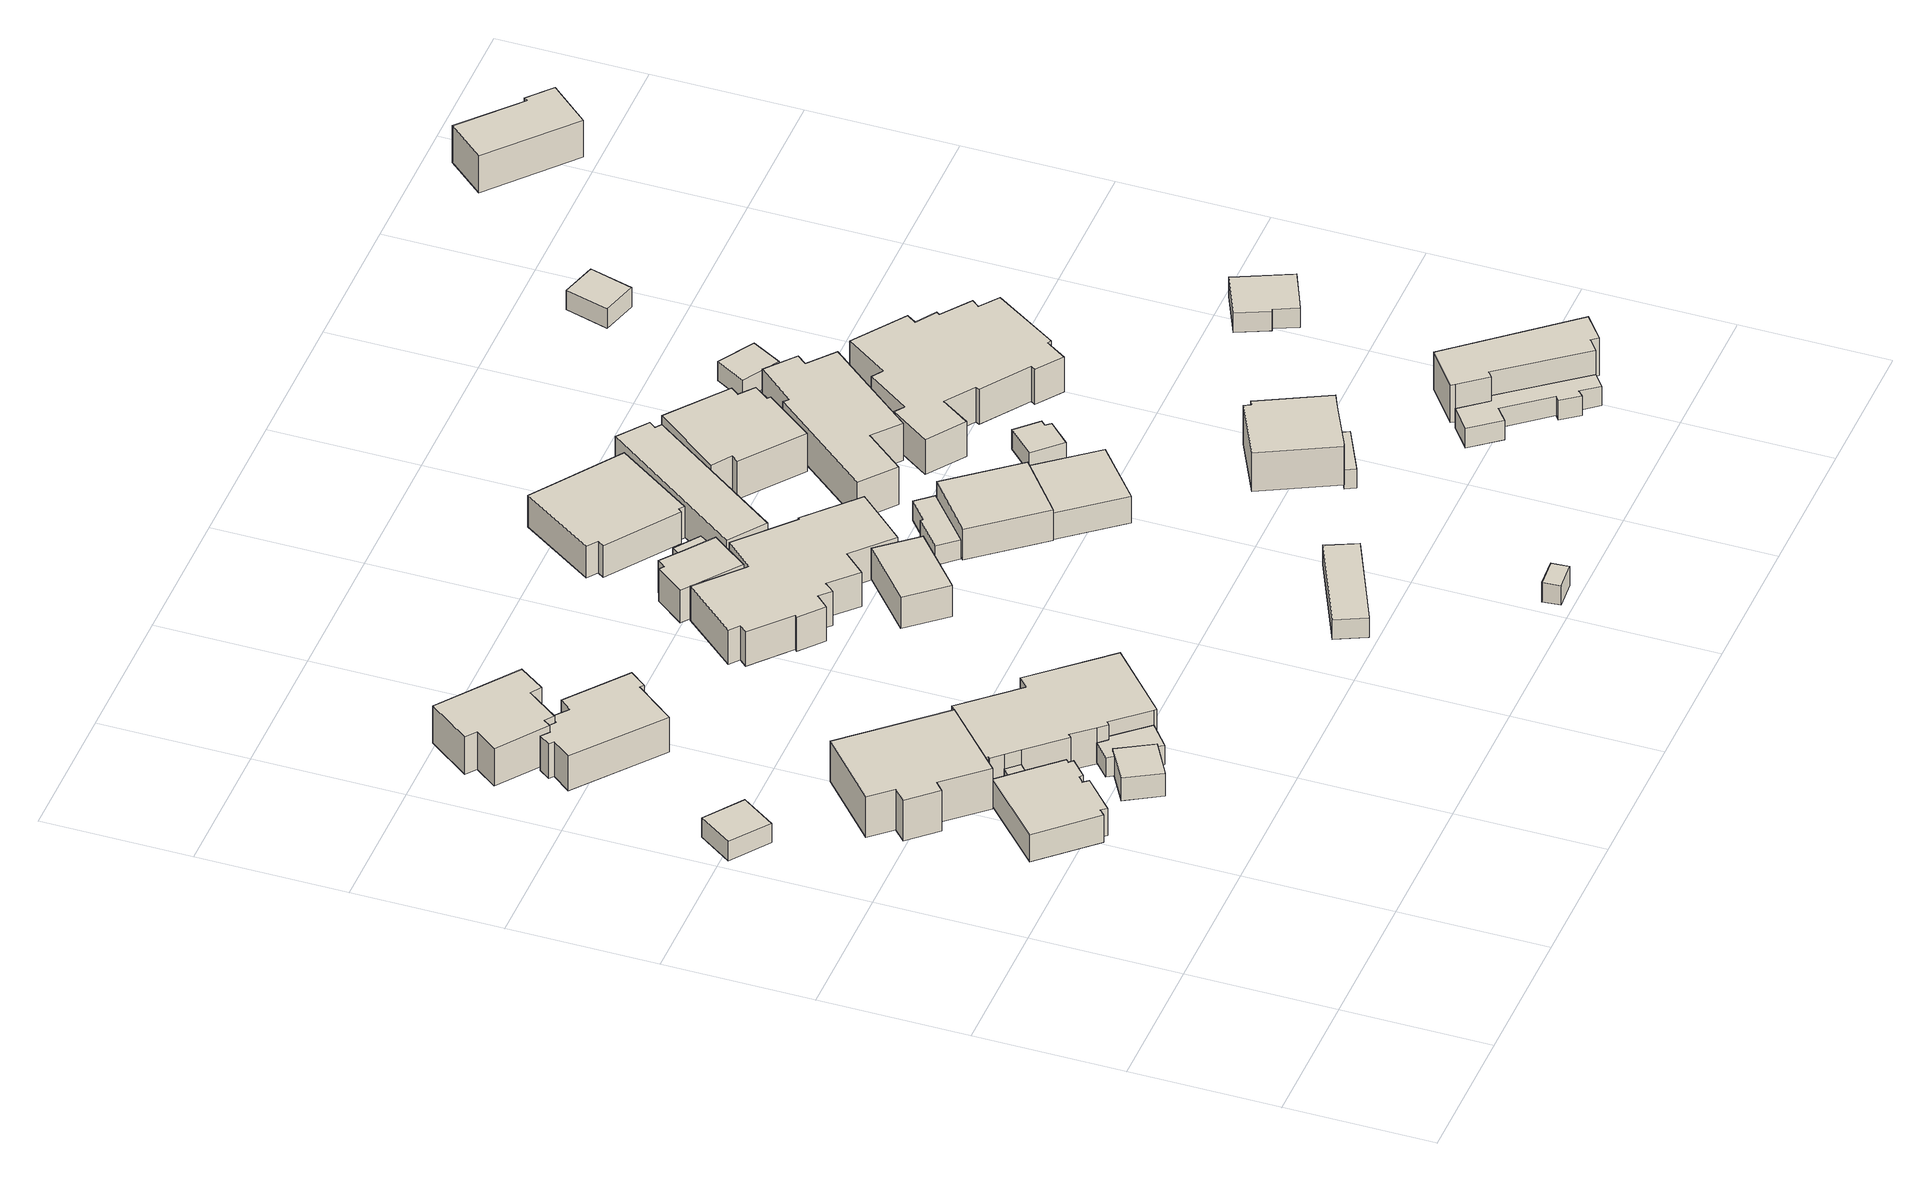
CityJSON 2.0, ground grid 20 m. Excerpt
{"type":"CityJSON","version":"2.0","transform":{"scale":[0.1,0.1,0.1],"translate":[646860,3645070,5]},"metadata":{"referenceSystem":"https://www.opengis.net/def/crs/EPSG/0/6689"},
"CityObjects":{
"building1":{"type":"Building","attributes":{"class":"3003","usage":"461","yearOfConstruction":"0001","measuredHeight":-9999,"storeysAboveGround":9999,"storeysBelowGround":9999,"RiverFloodingRiskAttribute.description":"1","RiverFloodingRiskAttribute.rank":"3","RiverFloodingRiskAttribute.depth":3.47,"RiverFloodingRiskAttribute.adminType":"1","RiverFloodingRiskAttribute.scale":"2","RiverFloodingRiskAttribute.duration":28.4,"HighTideRiskAttribute.description":"1","HighTideRiskAttribute.rankOrg":"4","HighTideRiskAttribute.depth":2.12,"BuildingDetailAttribute.totalFloorArea":-9999,"BuildingDetailAttribute.buildingFootprintArea":-9999,"BuildingDetailAttribute.buildingStructureType":"611","BuildingDetailAttribute.buildingStructureOrgType":"611","BuildingDetailAttribute.urbanPlanType":"21","BuildingDetailAttribute.majorUsage":"461","BuildingDetailAttribute.orgUsage2":"9999","BuildingDetailAttribute.surveyYear":"0001","BuildingIDAttribute.prefecture":"43","BuildingIDAttribute.city":"43206"},"geometry":[{"type":"Solid","lod":"1","boundaries":[[[[0,1,2,3]],[[2,4,5,3]],[[1,6,4,2]],[[0,7,6,1]],[[3,5,7,0]],[[4,6,7,5]]]]}]},
"building2":{"type":"Building","attributes":{"対照番号":"32156","class":"3001","usage":"411","yearOfConstruction":"0001","measuredHeight":5.7,"storeysAboveGround":2,"storeysBelowGround":0,"RiverFloodingRiskAttribute.description":"1","RiverFloodingRiskAttribute.rank":"3","RiverFloodingRiskAttribute.depth":3.27,"RiverFloodingRiskAttribute.adminType":"1","RiverFloodingRiskAttribute.scale":"2","RiverFloodingRiskAttribute.duration":23.8,"HighTideRiskAttribute.description":"1","HighTideRiskAttribute.rankOrg":"4","HighTideRiskAttribute.depth":1.44,"BuildingDetailAttribute.totalFloorArea":180,"BuildingDetailAttribute.buildingFootprintArea":120,"BuildingDetailAttribute.buildingStructureType":"601","BuildingDetailAttribute.buildingStructureOrgType":"601","BuildingDetailAttribute.urbanPlanType":"21","BuildingDetailAttribute.majorUsage":"411","BuildingDetailAttribute.orgUsage2":"4111","BuildingDetailAttribute.surveyYear":2022,"BuildingIDAttribute.prefecture":"43","BuildingIDAttribute.city":"43206"},"geometry":[{"type":"Solid","lod":"1","boundaries":[[[[8,9,10,11,12,13,14,15,16,17,18,19,20,21]],[[20,22,23,21]],[[19,24,22,20]],[[18,25,24,19]],[[17,26,25,18]],[[16,27,26,17]],[[15,28,27,16]],[[14,29,28,15]],[[13,30,29,14]],[[12,31,30,13]],[[11,32,31,12]],[[10,33,32,11]],[[9,34,33,10]],[[8,35,34,9]],[[21,23,35,8]],[[22,24,25,26,27,28,29,30,31,32,33,34,35,23]]]]}]},
"building3":{"type":"Building","attributes":{"対照番号":"32160","class":"3001","usage":"411","yearOfConstruction":1995,"measuredHeight":8.2,"storeysAboveGround":2,"storeysBelowGround":0,"RiverFloodingRiskAttribute.description":"1","RiverFloodingRiskAttribute.rank":"3","RiverFloodingRiskAttribute.depth":3.23,"RiverFloodingRiskAttribute.adminType":"1","RiverFloodingRiskAttribute.scale":"2","RiverFloodingRiskAttribute.duration":25.5,"HighTideRiskAttribute.description":"1","HighTideRiskAttribute.rankOrg":"4","HighTideRiskAttribute.depth":1.36,"BuildingDetailAttribute.totalFloorArea":211,"BuildingDetailAttribute.buildingFootprintArea":147,"BuildingDetailAttribute.buildingStructureType":"601","BuildingDetailAttribute.buildingStructureOrgType":"601","BuildingDetailAttribute.urbanPlanType":"21","BuildingDetailAttribute.majorUsage":"411","BuildingDetailAttribute.orgUsage2":"4111","BuildingDetailAttribute.surveyYear":2022,"BuildingIDAttribute.prefecture":"43","BuildingIDAttribute.city":"43206"},"geometry":[{"type":"Solid","lod":"1","boundaries":[[[[36,37,38,39,40,41,42,43]],[[42,44,45,43]],[[41,46,44,42]],[[40,47,46,41]],[[39,48,47,40]],[[38,49,48,39]],[[37,50,49,38]],[[36,51,50,37]],[[43,45,51,36]],[[44,46,47,48,49,50,51,45]]]]}]},
"building4":{"type":"Building","attributes":{"class":"3003","usage":"461","yearOfConstruction":"0001","measuredHeight":-9999,"storeysAboveGround":9999,"storeysBelowGround":9999,"RiverFloodingRiskAttribute.description":"1","RiverFloodingRiskAttribute.rank":"3","RiverFloodingRiskAttribute.depth":3.23,"RiverFloodingRiskAttribute.adminType":"1","RiverFloodingRiskAttribute.scale":"2","RiverFloodingRiskAttribute.duration":23.8,"HighTideRiskAttribute.description":"1","HighTideRiskAttribute.rankOrg":"4","HighTideRiskAttribute.depth":1.39,"BuildingDetailAttribute.totalFloorArea":-9999,"BuildingDetailAttribute.buildingFootprintArea":-9999,"BuildingDetailAttribute.buildingStructureType":"611","BuildingDetailAttribute.buildingStructureOrgType":"611","BuildingDetailAttribute.urbanPlanType":"21","BuildingDetailAttribute.majorUsage":"461","BuildingDetailAttribute.orgUsage2":"9999","BuildingDetailAttribute.surveyYear":"0001","BuildingIDAttribute.prefecture":"43","BuildingIDAttribute.city":"43206"},"geometry":[{"type":"Solid","lod":"1","boundaries":[[[[52,53,54,55]],[[54,56,57,55]],[[53,58,56,54]],[[52,59,58,53]],[[55,57,59,52]],[[56,58,59,57]]]]}]},
"building5":{"type":"Building","attributes":{"対照番号":"32155","class":"3001","usage":"411","yearOfConstruction":"0001","measuredHeight":4,"storeysAboveGround":1,"storeysBelowGround":0,"RiverFloodingRiskAttribute.description":"1","RiverFloodingRiskAttribute.rank":"3","RiverFloodingRiskAttribute.depth":3.7,"RiverFloodingRiskAttribute.adminType":"1","RiverFloodingRiskAttribute.scale":"2","RiverFloodingRiskAttribute.duration":27.9,"HighTideRiskAttribute.description":"1","HighTideRiskAttribute.rankOrg":"4","HighTideRiskAttribute.depth":1.12,"BuildingDetailAttribute.totalFloorArea":32,"BuildingDetailAttribute.buildingFootprintArea":32,"BuildingDetailAttribute.buildingStructureType":"601","BuildingDetailAttribute.buildingStructureOrgType":"601","BuildingDetailAttribute.urbanPlanType":"21","BuildingDetailAttribute.majorUsage":"411","BuildingDetailAttribute.orgUsage2":"4111","BuildingDetailAttribute.surveyYear":2022,"BuildingIDAttribute.prefecture":"43","BuildingIDAttribute.city":"43206"},"geometry":[{"type":"Solid","lod":"1","boundaries":[[[[60,61,62,63,64]],[[63,65,66,64]],[[62,67,65,63]],[[61,68,67,62]],[[60,69,68,61]],[[64,66,69,60]],[[65,67,68,69,66]]]]}]},
"building6":{"type":"Building","attributes":{"対照番号":"32165","class":"3001","usage":"411","yearOfConstruction":"0001","measuredHeight":6.4,"storeysAboveGround":2,"storeysBelowGround":0,"RiverFloodingRiskAttribute.description":"1","RiverFloodingRiskAttribute.rank":"2","RiverFloodingRiskAttribute.depth":2.99,"RiverFloodingRiskAttribute.adminType":"1","RiverFloodingRiskAttribute.scale":"2","RiverFloodingRiskAttribute.duration":24.2,"HighTideRiskAttribute.description":"1","HighTideRiskAttribute.rankOrg":"4","HighTideRiskAttribute.depth":1.83,"BuildingDetailAttribute.totalFloorArea":191,"BuildingDetailAttribute.buildingFootprintArea":127,"BuildingDetailAttribute.buildingStructureType":"601","BuildingDetailAttribute.buildingStructureOrgType":"601","BuildingDetailAttribute.urbanPlanType":"21","BuildingDetailAttribute.majorUsage":"411","BuildingDetailAttribute.orgUsage2":"4111","BuildingDetailAttribute.surveyYear":2022,"BuildingIDAttribute.prefecture":"43","BuildingIDAttribute.city":"43206"},"geometry":[{"type":"Solid","lod":"1","boundaries":[[[[70,71,72,73,74,75,76,77,78,79,80,81,82,83]],[[82,84,85,83]],[[81,86,84,82]],[[80,87,86,81]],[[79,88,87,80]],[[78,89,88,79]],[[77,90,89,78]],[[76,91,90,77]],[[75,92,91,76]],[[74,93,92,75]],[[73,94,93,74]],[[72,95,94,73]],[[71,96,95,72]],[[70,97,96,71]],[[83,85,97,70]],[[84,86,87,88,89,90,91,92,93,94,95,96,97,85]]]]}]},
"building7":{"type":"Building","attributes":{"対照番号":"32216","class":"3001","usage":"411","yearOfConstruction":1990,"measuredHeight":7.5,"storeysAboveGround":2,"storeysBelowGround":0,"RiverFloodingRiskAttribute.description":"1","RiverFloodingRiskAttribute.rank":"2","RiverFloodingRiskAttribute.depth":2.83,"RiverFloodingRiskAttribute.adminType":"1","RiverFloodingRiskAttribute.scale":"2","RiverFloodingRiskAttribute.duration":21.7,"HighTideRiskAttribute.description":"1","HighTideRiskAttribute.rankOrg":"4","HighTideRiskAttribute.depth":1.32,"BuildingDetailAttribute.totalFloorArea":242,"BuildingDetailAttribute.buildingFootprintArea":161,"BuildingDetailAttribute.buildingStructureType":"601","BuildingDetailAttribute.buildingStructureOrgType":"601","BuildingDetailAttribute.urbanPlanType":"21","BuildingDetailAttribute.majorUsage":"411","BuildingDetailAttribute.orgUsage2":"4111","BuildingDetailAttribute.surveyYear":2022,"BuildingIDAttribute.prefecture":"43","BuildingIDAttribute.city":"43206"},"geometry":[{"type":"Solid","lod":"1","boundaries":[[[[98,99,100,101,102,103,104,105,106,107]],[[106,108,109,107]],[[105,110,108,106]],[[104,111,110,105]],[[103,112,111,104]],[[102,113,112,103]],[[101,114,113,102]],[[100,115,114,101]],[[99,116,115,100]],[[98,117,116,99]],[[107,109,117,98]],[[108,110,111,112,113,114,115,116,117,109]]]]}]},
"building8":{"type":"Building","attributes":{"class":"3003","usage":"461","yearOfConstruction":"0001","measuredHeight":-9999,"storeysAboveGround":9999,"storeysBelowGround":9999,"RiverFloodingRiskAttribute.description":"1","RiverFloodingRiskAttribute.rank":"3","RiverFloodingRiskAttribute.depth":3.06,"RiverFloodingRiskAttribute.adminType":"1","RiverFloodingRiskAttribute.scale":"2","RiverFloodingRiskAttribute.duration":23.8,"HighTideRiskAttribute.description":"1","HighTideRiskAttribute.rankOrg":"4","HighTideRiskAttribute.depth":1.4,"BuildingDetailAttribute.totalFloorArea":-9999,"BuildingDetailAttribute.buildingFootprintArea":-9999,"BuildingDetailAttribute.buildingStructureType":"611","BuildingDetailAttribute.buildingStructureOrgType":"611","BuildingDetailAttribute.urbanPlanType":"21","BuildingDetailAttribute.majorUsage":"461","BuildingDetailAttribute.orgUsage2":"9999","BuildingDetailAttribute.surveyYear":"0001","BuildingIDAttribute.prefecture":"43","BuildingIDAttribute.city":"43206"},"geometry":[{"type":"Solid","lod":"1","boundaries":[[[[118,119,120,121,122,123,124,125,126]],[[125,127,128,126]],[[124,129,127,125]],[[123,130,129,124]],[[122,131,130,123]],[[121,132,131,122]],[[120,133,132,121]],[[119,134,133,120]],[[118,135,134,119]],[[126,128,135,118]],[[127,129,130,131,132,133,134,135,128]]]]}]},
"building9":{"type":"Building","attributes":{"対照番号":"32157","class":"3001","usage":"411","yearOfConstruction":"0001","measuredHeight":7.3,"storeysAboveGround":2,"storeysBelowGround":0,"RiverFloodingRiskAttribute.description":"1","RiverFloodingRiskAttribute.rank":"3","RiverFloodingRiskAttribute.depth":3.15,"RiverFloodingRiskAttribute.adminType":"1","RiverFloodingRiskAttribute.scale":"2","RiverFloodingRiskAttribute.duration":23.8,"HighTideRiskAttribute.description":"1","HighTideRiskAttribute.rankOrg":"4","HighTideRiskAttribute.depth":1.4,"BuildingDetailAttribute.totalFloorArea":399,"BuildingDetailAttribute.buildingFootprintArea":266,"BuildingDetailAttribute.buildingStructureType":"601","BuildingDetailAttribute.buildingStructureOrgType":"601","BuildingDetailAttribute.urbanPlanType":"21","BuildingDetailAttribute.majorUsage":"411","BuildingDetailAttribute.orgUsage2":"4111","BuildingDetailAttribute.surveyYear":2022,"BuildingIDAttribute.prefecture":"43","BuildingIDAttribute.city":"43206"},"geometry":[{"type":"Solid","lod":"1","boundaries":[[[[136,137,138,139,140,141,142,143,144,145,146,147,148,149,150,151]],[[150,152,153,151]],[[149,154,152,150]],[[148,155,154,149]],[[147,156,155,148]],[[146,157,156,147]],[[145,158,157,146]],[[144,159,158,145]],[[143,160,159,144]],[[142,161,160,143]],[[141,162,161,142]],[[140,163,162,141]],[[139,164,163,140]],[[138,165,164,139]],[[137,166,165,138]],[[136,167,166,137]],[[151,153,167,136]],[[152,154,155,156,157,158,159,160,161,162,163,164,165,166,167,153]]]]}]},
"building10":{"type":"Building","attributes":{"対照番号":"32162","class":"3001","usage":"411","yearOfConstruction":1958,"measuredHeight":5.5,"storeysAboveGround":1,"storeysBelowGround":0,"RiverFloodingRiskAttribute.description":"1","RiverFloodingRiskAttribute.rank":"2","RiverFloodingRiskAttribute.depth":2.77,"RiverFloodingRiskAttribute.adminType":"1","RiverFloodingRiskAttribute.scale":"2","RiverFloodingRiskAttribute.duration":19.9,"HighTideRiskAttribute.description":"1","HighTideRiskAttribute.rankOrg":"4","HighTideRiskAttribute.depth":1.34,"BuildingDetailAttribute.totalFloorArea":32,"BuildingDetailAttribute.buildingFootprintArea":32,"BuildingDetailAttribute.buildingStructureType":"601","BuildingDetailAttribute.buildingStructureOrgType":"601","BuildingDetailAttribute.urbanPlanType":"21","BuildingDetailAttribute.majorUsage":"411","BuildingDetailAttribute.orgUsage2":"4111","BuildingDetailAttribute.surveyYear":2022,"BuildingIDAttribute.prefecture":"43","BuildingIDAttribute.city":"43206"},"geometry":[{"type":"Solid","lod":"1","boundaries":[[[[168,169,170,171,172,173,174]],[[173,175,176,174]],[[172,177,175,173]],[[171,178,177,172]],[[170,179,178,171]],[[169,180,179,170]],[[168,181,180,169]],[[174,176,181,168]],[[175,177,178,179,180,181,176]]]]}]},
"building11":{"type":"Building","attributes":{"対照番号":"32136","class":"3001","usage":"402","yearOfConstruction":2009,"measuredHeight":-9999,"storeysAboveGround":1,"storeysBelowGround":0,"RiverFloodingRiskAttribute.description":"1","RiverFloodingRiskAttribute.rank":"3","RiverFloodingRiskAttribute.depth":3.44,"RiverFloodingRiskAttribute.adminType":"1","RiverFloodingRiskAttribute.scale":"2","RiverFloodingRiskAttribute.duration":55.1,"HighTideRiskAttribute.description":"1","HighTideRiskAttribute.rankOrg":"2","HighTideRiskAttribute.depth":0.38,"BuildingDetailAttribute.totalFloorArea":66,"BuildingDetailAttribute.buildingFootprintArea":66,"BuildingDetailAttribute.buildingStructureType":"604","BuildingDetailAttribute.buildingStructureOrgType":"604","BuildingDetailAttribute.urbanPlanType":"21","BuildingDetailAttribute.majorUsage":"402","BuildingDetailAttribute.orgUsage2":"4023","BuildingDetailAttribute.surveyYear":2022,"BuildingIDAttribute.prefecture":"43","BuildingIDAttribute.city":"43206"},"geometry":[{"type":"Solid","lod":"1","boundaries":[[[[182,183,184,185]],[[184,186,187,185]],[[183,188,186,184]],[[182,189,188,183]],[[185,187,189,182]],[[186,188,189,187]]]]}]},
"building12":{"type":"Building","attributes":{"対照番号":"32152","class":"3001","usage":"411","yearOfConstruction":1964,"measuredHeight":7.7,"storeysAboveGround":1,"storeysBelowGround":0,"RiverFloodingRiskAttribute.description":"1","RiverFloodingRiskAttribute.rank":"2","RiverFloodingRiskAttribute.depth":2.77,"RiverFloodingRiskAttribute.adminType":"1","RiverFloodingRiskAttribute.scale":"2","RiverFloodingRiskAttribute.duration":19.9,"HighTideRiskAttribute.description":"1","HighTideRiskAttribute.rankOrg":"4","HighTideRiskAttribute.depth":1.28,"BuildingDetailAttribute.totalFloorArea":314,"BuildingDetailAttribute.buildingFootprintArea":314,"BuildingDetailAttribute.buildingStructureType":"601","BuildingDetailAttribute.buildingStructureOrgType":"601","BuildingDetailAttribute.urbanPlanType":"21","BuildingDetailAttribute.majorUsage":"411","BuildingDetailAttribute.orgUsage2":"4111","BuildingDetailAttribute.surveyYear":2022,"BuildingIDAttribute.prefecture":"43","BuildingIDAttribute.city":"43206"},"geometry":[{"type":"Solid","lod":"1","boundaries":[[[[190,191,192,193,194,195,196,197,198,199,200,201,202,203,204,205,206,207,208]],[[207,209,210,208]],[[206,211,209,207]],[[205,212,211,206]],[[204,213,212,205]],[[203,214,213,204]],[[202,215,214,203]],[[201,216,215,202]],[[200,217,216,201]],[[199,218,217,200]],[[198,219,218,199]],[[197,220,219,198]],[[196,221,220,197]],[[195,222,221,196]],[[194,223,222,195]],[[193,224,223,194]],[[192,225,224,193]],[[191,226,225,192]],[[190,227,226,191]],[[208,210,227,190]],[[209,211,212,213,214,215,216,217,218,219,220,221,222,223,224,225,226,227,210]]]]}]},
"building13":{"type":"Building","attributes":{"対照番号":"32151","class":"3001","usage":"411","yearOfConstruction":1964,"measuredHeight":5.3,"storeysAboveGround":1,"storeysBelowGround":0,"RiverFloodingRiskAttribute.description":"1","RiverFloodingRiskAttribute.rank":"3","RiverFloodingRiskAttribute.depth":3.09,"RiverFloodingRiskAttribute.adminType":"1","RiverFloodingRiskAttribute.scale":"2","RiverFloodingRiskAttribute.duration":23.1,"HighTideRiskAttribute.description":"1","HighTideRiskAttribute.rankOrg":"4","HighTideRiskAttribute.depth":1.41,"BuildingDetailAttribute.totalFloorArea":60,"BuildingDetailAttribute.buildingFootprintArea":60,"BuildingDetailAttribute.buildingStructureType":"601","BuildingDetailAttribute.buildingStructureOrgType":"601","BuildingDetailAttribute.urbanPlanType":"21","BuildingDetailAttribute.majorUsage":"411","BuildingDetailAttribute.orgUsage2":"4111","BuildingDetailAttribute.surveyYear":2022,"BuildingIDAttribute.prefecture":"43","BuildingIDAttribute.city":"43206"},"geometry":[{"type":"Solid","lod":"1","boundaries":[[[[228,229,230,231]],[[230,232,233,231]],[[229,234,232,230]],[[228,235,234,229]],[[231,233,235,228]],[[232,234,235,233]]]]}]},
"building14":{"type":"Building","attributes":{"対照番号":"32078","class":"3001","usage":"452","yearOfConstruction":"0001","measuredHeight":-9999,"storeysAboveGround":1,"storeysBelowGround":0,"RiverFloodingRiskAttribute.description":"1","RiverFloodingRiskAttribute.rank":"3","RiverFloodingRiskAttribute.depth":3.56,"RiverFloodingRiskAttribute.adminType":"1","RiverFloodingRiskAttribute.scale":"2","RiverFloodingRiskAttribute.duration":55.1,"HighTideRiskAttribute.description":"1","HighTideRiskAttribute.rankOrg":"1","HighTideRiskAttribute.depth":0.26,"BuildingDetailAttribute.totalFloorArea":9,"BuildingDetailAttribute.buildingFootprintArea":9,"BuildingDetailAttribute.buildingStructureType":"601","BuildingDetailAttribute.buildingStructureOrgType":"601","BuildingDetailAttribute.urbanPlanType":"21","BuildingDetailAttribute.majorUsage":"452","BuildingDetailAttribute.orgUsage2":"4521","BuildingDetailAttribute.surveyYear":2022,"BuildingIDAttribute.prefecture":"43","BuildingIDAttribute.city":"43206"},"geometry":[{"type":"Solid","lod":"1","boundaries":[[[[236,237,238,239]],[[238,240,241,239]],[[237,242,240,238]],[[236,243,242,237]],[[239,241,243,236]],[[240,242,243,241]]]]}]},
"building15":{"type":"Building","attributes":{"class":"3003","usage":"461","yearOfConstruction":"0001","measuredHeight":-9999,"storeysAboveGround":9999,"storeysBelowGround":9999,"RiverFloodingRiskAttribute.description":"1","RiverFloodingRiskAttribute.rank":"2","RiverFloodingRiskAttribute.depth":2.81,"RiverFloodingRiskAttribute.adminType":"1","RiverFloodingRiskAttribute.scale":"2","RiverFloodingRiskAttribute.duration":19.9,"HighTideRiskAttribute.description":"1","HighTideRiskAttribute.rankOrg":"4","HighTideRiskAttribute.depth":1.3,"BuildingDetailAttribute.totalFloorArea":-9999,"BuildingDetailAttribute.buildingFootprintArea":-9999,"BuildingDetailAttribute.buildingStructureType":"611","BuildingDetailAttribute.buildingStructureOrgType":"611","BuildingDetailAttribute.urbanPlanType":"21","BuildingDetailAttribute.majorUsage":"461","BuildingDetailAttribute.orgUsage2":"9999","BuildingDetailAttribute.surveyYear":"0001","BuildingIDAttribute.prefecture":"43","BuildingIDAttribute.city":"43206"},"geometry":[{"type":"Solid","lod":"1","boundaries":[[[[244,245,246,247]],[[246,248,249,247]],[[245,250,248,246]],[[244,251,250,245]],[[247,249,251,244]],[[248,250,251,249]]]]}]},
"building16":{"type":"Building","attributes":{"対照番号":"32222","class":"3001","usage":"411","yearOfConstruction":1950,"measuredHeight":6.8,"storeysAboveGround":2,"storeysBelowGround":0,"RiverFloodingRiskAttribute.description":"1","RiverFloodingRiskAttribute.rank":"2","RiverFloodingRiskAttribute.depth":2.84,"RiverFloodingRiskAttribute.adminType":"1","RiverFloodingRiskAttribute.scale":"2","RiverFloodingRiskAttribute.duration":22.4,"HighTideRiskAttribute.description":"1","HighTideRiskAttribute.rankOrg":"4","HighTideRiskAttribute.depth":1.65,"BuildingDetailAttribute.totalFloorArea":144,"BuildingDetailAttribute.buildingFootprintArea":96,"BuildingDetailAttribute.buildingStructureType":"601","BuildingDetailAttribute.buildingStructureOrgType":"601","BuildingDetailAttribute.urbanPlanType":"21","BuildingDetailAttribute.majorUsage":"411","BuildingDetailAttribute.orgUsage2":"4111","BuildingDetailAttribute.surveyYear":2022,"BuildingIDAttribute.prefecture":"43","BuildingIDAttribute.city":"43206"},"geometry":[{"type":"Solid","lod":"1","boundaries":[[[[252,253,254,255,256,257,258,259]],[[258,260,261,259]],[[257,262,260,258]],[[256,263,262,257]],[[255,264,263,256]],[[254,265,264,255]],[[253,266,265,254]],[[252,267,266,253]],[[259,261,267,252]],[[260,262,263,264,265,266,267,261]]]]}]},
"building17":{"type":"Building","attributes":{"class":"3003","usage":"461","yearOfConstruction":"0001","measuredHeight":-9999,"storeysAboveGround":9999,"storeysBelowGround":9999,"RiverFloodingRiskAttribute.description":"1","RiverFloodingRiskAttribute.rank":"2","RiverFloodingRiskAttribute.depth":2.95,"RiverFloodingRiskAttribute.adminType":"1","RiverFloodingRiskAttribute.scale":"2","RiverFloodingRiskAttribute.duration":18.8,"HighTideRiskAttribute.description":"1","HighTideRiskAttribute.rankOrg":"4","HighTideRiskAttribute.depth":1.25,"BuildingDetailAttribute.totalFloorArea":-9999,"BuildingDetailAttribute.buildingFootprintArea":-9999,"BuildingDetailAttribute.buildingStructureType":"611","BuildingDetailAttribute.buildingStructureOrgType":"611","BuildingDetailAttribute.urbanPlanType":"21","BuildingDetailAttribute.majorUsage":"461","BuildingDetailAttribute.orgUsage2":"9999","BuildingDetailAttribute.surveyYear":"0001","BuildingIDAttribute.prefecture":"43","BuildingIDAttribute.city":"43206"},"geometry":[{"type":"Solid","lod":"1","boundaries":[[[[268,269,270,271,272,273]],[[272,274,275,273]],[[271,276,274,272]],[[270,277,276,271]],[[269,278,277,270]],[[268,279,278,269]],[[273,275,279,268]],[[274,276,277,278,279,275]]]]}]},
"building18":{"type":"Building","attributes":{"対照番号":"32149","class":"3001","usage":"411","yearOfConstruction":1961,"measuredHeight":5.4,"storeysAboveGround":1,"storeysBelowGround":0,"RiverFloodingRiskAttribute.description":"1","RiverFloodingRiskAttribute.rank":"3","RiverFloodingRiskAttribute.depth":3.04,"RiverFloodingRiskAttribute.adminType":"1","RiverFloodingRiskAttribute.scale":"2","RiverFloodingRiskAttribute.duration":18.8,"HighTideRiskAttribute.description":"1","HighTideRiskAttribute.rankOrg":"4","HighTideRiskAttribute.depth":1.06,"BuildingDetailAttribute.totalFloorArea":87,"BuildingDetailAttribute.buildingFootprintArea":87,"BuildingDetailAttribute.buildingStructureType":"601","BuildingDetailAttribute.buildingStructureOrgType":"601","BuildingDetailAttribute.urbanPlanType":"21","BuildingDetailAttribute.majorUsage":"411","BuildingDetailAttribute.orgUsage2":"4111","BuildingDetailAttribute.surveyYear":2022,"BuildingIDAttribute.prefecture":"43","BuildingIDAttribute.city":"43206"},"geometry":[{"type":"Solid","lod":"1","boundaries":[[[[280,281,282,283]],[[282,284,285,283]],[[281,286,284,282]],[[280,287,286,281]],[[283,285,287,280]],[[284,286,287,285]]]]}]},
"building19":{"type":"Building","attributes":{"対照番号":"32217","class":"3001","usage":"411","yearOfConstruction":1970,"measuredHeight":6,"storeysAboveGround":2,"storeysBelowGround":0,"RiverFloodingRiskAttribute.description":"1","RiverFloodingRiskAttribute.rank":"1","RiverFloodingRiskAttribute.depth":0.01,"RiverFloodingRiskAttribute.adminType":"1","RiverFloodingRiskAttribute.scale":"1","RiverFloodingRiskAttribute.duration":19.9,"HighTideRiskAttribute.description":"1","HighTideRiskAttribute.rankOrg":"4","HighTideRiskAttribute.depth":2.26,"BuildingDetailAttribute.totalFloorArea":212,"BuildingDetailAttribute.buildingFootprintArea":142,"BuildingDetailAttribute.buildingStructureType":"601","BuildingDetailAttribute.buildingStructureOrgType":"601","BuildingDetailAttribute.urbanPlanType":"21","BuildingDetailAttribute.majorUsage":"411","BuildingDetailAttribute.orgUsage2":"4111","BuildingDetailAttribute.surveyYear":2022,"BuildingIDAttribute.prefecture":"43","BuildingIDAttribute.city":"43206"},"geometry":[{"type":"Solid","lod":"1","boundaries":[[[[288,289,290,291,292,293]],[[292,294,295,293]],[[291,296,294,292]],[[290,297,296,291]],[[289,298,297,290]],[[288,299,298,289]],[[293,295,299,288]],[[294,296,297,298,299,295]]]]}]},
"building20":{"type":"Building","attributes":{"対照番号":"32148","class":"3001","usage":"411","yearOfConstruction":1976,"measuredHeight":4.9,"storeysAboveGround":1,"storeysBelowGround":0,"RiverFloodingRiskAttribute.description":"1","RiverFloodingRiskAttribute.rank":"3","RiverFloodingRiskAttribute.depth":3.08,"RiverFloodingRiskAttribute.adminType":"1","RiverFloodingRiskAttribute.scale":"2","RiverFloodingRiskAttribute.duration":18.8,"HighTideRiskAttribute.description":"1","HighTideRiskAttribute.rankOrg":"4","HighTideRiskAttribute.depth":1.23,"BuildingDetailAttribute.totalFloorArea":48,"BuildingDetailAttribute.buildingFootprintArea":48,"BuildingDetailAttribute.buildingStructureType":"604","BuildingDetailAttribute.buildingStructureOrgType":"604","BuildingDetailAttribute.urbanPlanType":"21","BuildingDetailAttribute.majorUsage":"411","BuildingDetailAttribute.orgUsage2":"4111","BuildingDetailAttribute.surveyYear":2022,"BuildingIDAttribute.prefecture":"43","BuildingIDAttribute.city":"43206"},"geometry":[{"type":"Solid","lod":"1","boundaries":[[[[300,301,302,303]],[[302,304,305,303]],[[301,306,304,302]],[[300,307,306,301]],[[303,305,307,300]],[[304,306,307,305]]]]}]},
"building21":{"type":"Building","attributes":{"対照番号":"32154","class":"3001","usage":"402","yearOfConstruction":1982,"measuredHeight":8.4,"storeysAboveGround":2,"storeysBelowGround":0,"RiverFloodingRiskAttribute.description":"1","RiverFloodingRiskAttribute.rank":"3","RiverFloodingRiskAttribute.depth":3.11,"RiverFloodingRiskAttribute.adminType":"1","RiverFloodingRiskAttribute.scale":"2","RiverFloodingRiskAttribute.duration":22.9,"HighTideRiskAttribute.description":"1","HighTideRiskAttribute.rankOrg":"1","HighTideRiskAttribute.depth":0.08,"BuildingDetailAttribute.totalFloorArea":130,"BuildingDetailAttribute.buildingFootprintArea":65,"BuildingDetailAttribute.buildingStructureType":"604","BuildingDetailAttribute.buildingStructureOrgType":"604","BuildingDetailAttribute.urbanPlanType":"21","BuildingDetailAttribute.majorUsage":"402","BuildingDetailAttribute.orgUsage2":"4021","BuildingDetailAttribute.surveyYear":2022,"BuildingIDAttribute.prefecture":"43","BuildingIDAttribute.city":"43206"},"geometry":[{"type":"Solid","lod":"1","boundaries":[[[[308,309,310,311,312,313,314,315]],[[314,316,317,315]],[[313,318,316,314]],[[312,319,318,313]],[[311,320,319,312]],[[310,321,320,311]],[[309,322,321,310]],[[308,323,322,309]],[[315,317,323,308]],[[316,318,319,320,321,322,323,317]]]]}]},
"building22":{"type":"Building","attributes":{"対照番号":"32209","class":"3001","usage":"411","yearOfConstruction":1970,"measuredHeight":7.7,"storeysAboveGround":2,"storeysBelowGround":0,"RiverFloodingRiskAttribute.description":"1","RiverFloodingRiskAttribute.rank":"1","RiverFloodingRiskAttribute.depth":0.03,"RiverFloodingRiskAttribute.adminType":"1","RiverFloodingRiskAttribute.scale":"1","RiverFloodingRiskAttribute.duration":21.2,"HighTideRiskAttribute.description":"1","HighTideRiskAttribute.rankOrg":"4","HighTideRiskAttribute.depth":2.19,"BuildingDetailAttribute.totalFloorArea":170,"BuildingDetailAttribute.buildingFootprintArea":113,"BuildingDetailAttribute.buildingStructureType":"601","BuildingDetailAttribute.buildingStructureOrgType":"601","BuildingDetailAttribute.urbanPlanType":"21","BuildingDetailAttribute.majorUsage":"411","BuildingDetailAttribute.orgUsage2":"4111","BuildingDetailAttribute.surveyYear":2022,"BuildingIDAttribute.prefecture":"43","BuildingIDAttribute.city":"43206"},"geometry":[{"type":"Solid","lod":"1","boundaries":[[[[324,325,326,327,328,329,330,331,332,333]],[[332,334,335,333]],[[331,336,334,332]],[[330,337,336,331]],[[329,338,337,330]],[[328,339,338,329]],[[327,340,339,328]],[[326,341,340,327]],[[325,342,341,326]],[[324,343,342,325]],[[333,335,343,324]],[[334,336,337,338,339,340,341,342,343,335]]]]}]},
"building23":{"type":"Building","attributes":{"class":"3003","usage":"461","yearOfConstruction":"0001","measuredHeight":-9999,"storeysAboveGround":9999,"storeysBelowGround":9999,"RiverFloodingRiskAttribute.description":"1","RiverFloodingRiskAttribute.rank":"3","RiverFloodingRiskAttribute.depth":3.4,"RiverFloodingRiskAttribute.adminType":"1","RiverFloodingRiskAttribute.scale":"2","RiverFloodingRiskAttribute.duration":22.2,"HighTideRiskAttribute.description":"1","HighTideRiskAttribute.rankOrg":"4","HighTideRiskAttribute.depth":2.94,"BuildingDetailAttribute.totalFloorArea":-9999,"BuildingDetailAttribute.buildingFootprintArea":-9999,"BuildingDetailAttribute.buildingStructureType":"611","BuildingDetailAttribute.buildingStructureOrgType":"611","BuildingDetailAttribute.urbanPlanType":"21","BuildingDetailAttribute.majorUsage":"461","BuildingDetailAttribute.orgUsage2":"9999","BuildingDetailAttribute.surveyYear":"0001","BuildingIDAttribute.prefecture":"43","BuildingIDAttribute.city":"43206"},"geometry":[{"type":"Solid","lod":"1","boundaries":[[[[344,345,346,347]],[[346,348,349,347]],[[345,350,348,346]],[[344,351,350,345]],[[347,349,351,344]],[[348,350,351,349]]]]}]},
"building24":{"type":"Building","attributes":{"対照番号":"32164","class":"3001","usage":"411","yearOfConstruction":1987,"measuredHeight":-9999,"storeysAboveGround":1,"storeysBelowGround":0,"RiverFloodingRiskAttribute.description":"1","RiverFloodingRiskAttribute.rank":"2","RiverFloodingRiskAttribute.depth":2.86,"RiverFloodingRiskAttribute.adminType":"1","RiverFloodingRiskAttribute.scale":"2","RiverFloodingRiskAttribute.duration":18.8,"HighTideRiskAttribute.description":"1","HighTideRiskAttribute.rankOrg":"3","HighTideRiskAttribute.depth":0.85,"BuildingDetailAttribute.totalFloorArea":30,"BuildingDetailAttribute.buildingFootprintArea":30,"BuildingDetailAttribute.buildingStructureType":"601","BuildingDetailAttribute.buildingStructureOrgType":"601","BuildingDetailAttribute.urbanPlanType":"21","BuildingDetailAttribute.majorUsage":"411","BuildingDetailAttribute.orgUsage2":"4111","BuildingDetailAttribute.surveyYear":2022,"BuildingIDAttribute.prefecture":"43","BuildingIDAttribute.city":"43206"},"geometry":[{"type":"Solid","lod":"1","boundaries":[[[[352,353,354,355,356,357]],[[356,358,359,357]],[[355,360,358,356]],[[354,361,360,355]],[[353,362,361,354]],[[352,363,362,353]],[[357,359,363,352]],[[358,360,361,362,363,359]]]]}]},
"building25":{"type":"Building","attributes":{"対照番号":"32153","class":"3001","usage":"411","yearOfConstruction":1970,"measuredHeight":8,"storeysAboveGround":2,"storeysBelowGround":0,"RiverFloodingRiskAttribute.description":"1","RiverFloodingRiskAttribute.rank":"2","RiverFloodingRiskAttribute.depth":2.8,"RiverFloodingRiskAttribute.adminType":"1","RiverFloodingRiskAttribute.scale":"2","RiverFloodingRiskAttribute.duration":21.2,"HighTideRiskAttribute.description":"1","HighTideRiskAttribute.rankOrg":"4","HighTideRiskAttribute.depth":1.71,"BuildingDetailAttribute.totalFloorArea":175,"BuildingDetailAttribute.buildingFootprintArea":117,"BuildingDetailAttribute.buildingStructureType":"601","BuildingDetailAttribute.buildingStructureOrgType":"601","BuildingDetailAttribute.urbanPlanType":"21","BuildingDetailAttribute.majorUsage":"411","BuildingDetailAttribute.orgUsage2":"4111","BuildingDetailAttribute.surveyYear":2022,"BuildingIDAttribute.prefecture":"43","BuildingIDAttribute.city":"43206"},"geometry":[{"type":"Solid","lod":"1","boundaries":[[[[364,365,366,367,368,369,370,371,372,373]],[[372,374,375,373]],[[371,376,374,372]],[[370,377,376,371]],[[369,378,377,370]],[[368,379,378,369]],[[367,380,379,368]],[[366,381,380,367]],[[365,382,381,366]],[[364,383,382,365]],[[373,375,383,364]],[[374,376,377,378,379,380,381,382,383,375]]]]}]},
"building26":{"type":"Building","attributes":{"対照番号":"32150","class":"3001","usage":"411","yearOfConstruction":1906,"measuredHeight":7.1,"storeysAboveGround":1,"storeysBelowGround":0,"RiverFloodingRiskAttribute.description":"1","RiverFloodingRiskAttribute.rank":"2","RiverFloodingRiskAttribute.depth":2.71,"RiverFloodingRiskAttribute.adminType":"1","RiverFloodingRiskAttribute.scale":"2","RiverFloodingRiskAttribute.duration":25.6,"HighTideRiskAttribute.description":"1","HighTideRiskAttribute.rankOrg":"4","HighTideRiskAttribute.depth":1.18,"BuildingDetailAttribute.totalFloorArea":349,"BuildingDetailAttribute.buildingFootprintArea":349,"BuildingDetailAttribute.buildingStructureType":"601","BuildingDetailAttribute.buildingStructureOrgType":"601","BuildingDetailAttribute.urbanPlanType":"21","BuildingDetailAttribute.majorUsage":"411","BuildingDetailAttribute.orgUsage2":"4111","BuildingDetailAttribute.surveyYear":2022,"BuildingIDAttribute.prefecture":"43","BuildingIDAttribute.city":"43206"},"geometry":[{"type":"Solid","lod":"1","boundaries":[[[[384,385,386,387,388,389,390,391,392,393,394,395,396,397,398,399,400,401,402,403,404,405]],[[404,406,407,405]],[[403,408,406,404]],[[402,409,408,403]],[[401,410,409,402]],[[400,411,410,401]],[[399,412,411,400]],[[398,413,412,399]],[[397,414,413,398]],[[396,415,414,397]],[[395,416,415,396]],[[394,417,416,395]],[[393,418,417,394]],[[392,419,418,393]],[[391,420,419,392]],[[390,421,420,391]],[[389,422,421,390]],[[388,423,422,389]],[[387,424,423,388]],[[386,425,424,387]],[[385,426,425,386]],[[384,427,426,385]],[[405,407,427,384]],[[406,408,409,410,411,412,413,414,415,416,417,418,419,420,421,422,423,424,425,426,427,407]]]]}]},
"building27":{"type":"Building","attributes":{"class":"3003","usage":"461","yearOfConstruction":"0001","measuredHeight":-9999,"storeysAboveGround":9999,"storeysBelowGround":9999,"RiverFloodingRiskAttribute.description":"1","RiverFloodingRiskAttribute.rank":"3","RiverFloodingRiskAttribute.depth":3.25,"RiverFloodingRiskAttribute.adminType":"1","RiverFloodingRiskAttribute.scale":"2","RiverFloodingRiskAttribute.duration":22.2,"HighTideRiskAttribute.description":"1","HighTideRiskAttribute.rankOrg":"4","HighTideRiskAttribute.depth":1.12,"BuildingDetailAttribute.totalFloorArea":-9999,"BuildingDetailAttribute.buildingFootprintArea":-9999,"BuildingDetailAttribute.buildingStructureType":"611","BuildingDetailAttribute.buildingStructureOrgType":"611","BuildingDetailAttribute.urbanPlanType":"21","BuildingDetailAttribute.majorUsage":"461","BuildingDetailAttribute.orgUsage2":"9999","BuildingDetailAttribute.surveyYear":"0001","BuildingIDAttribute.prefecture":"43","BuildingIDAttribute.city":"43206"},"geometry":[{"type":"Solid","lod":"1","boundaries":[[[[428,429,430,431,432,433,434,435,436,437,438,439]],[[438,440,441,439]],[[437,442,440,438]],[[436,443,442,437]],[[435,444,443,436]],[[434,445,444,435]],[[433,446,445,434]],[[432,447,446,433]],[[431,448,447,432]],[[430,449,448,431]],[[429,450,449,430]],[[428,451,450,429]],[[439,441,451,428]],[[440,442,443,444,445,446,447,448,449,450,451,441]]]]}]},
"building28":{"type":"Building","attributes":{"対照番号":"32215","class":"3001","usage":"451","yearOfConstruction":"0001","measuredHeight":-9999,"storeysAboveGround":1,"storeysBelowGround":0,"RiverFloodingRiskAttribute.description":"1","RiverFloodingRiskAttribute.rank":"1","RiverFloodingRiskAttribute.depth":0.17,"RiverFloodingRiskAttribute.adminType":"1","RiverFloodingRiskAttribute.scale":"1","RiverFloodingRiskAttribute.duration":62.6,"HighTideRiskAttribute.description":"1","HighTideRiskAttribute.rankOrg":"4","HighTideRiskAttribute.depth":2.64,"BuildingDetailAttribute.totalFloorArea":27,"BuildingDetailAttribute.buildingFootprintArea":27,"BuildingDetailAttribute.buildingStructureType":"601","BuildingDetailAttribute.buildingStructureOrgType":"601","BuildingDetailAttribute.urbanPlanType":"21","BuildingDetailAttribute.majorUsage":"451","BuildingDetailAttribute.orgUsage2":"4511","BuildingDetailAttribute.surveyYear":2022,"BuildingIDAttribute.prefecture":"43","BuildingIDAttribute.city":"43206"},"geometry":[{"type":"Solid","lod":"1","boundaries":[[[[452,453,454,455]],[[454,456,457,455]],[[453,458,456,454]],[[452,459,458,453]],[[455,457,459,452]],[[456,458,459,457]]]]}]},
"building29":{"type":"Building","attributes":{"対照番号":"32077","class":"3001","usage":"411","yearOfConstruction":"0001","measuredHeight":6.3,"storeysAboveGround":2,"storeysBelowGround":0,"RiverFloodingRiskAttribute.description":"1","RiverFloodingRiskAttribute.rank":"3","RiverFloodingRiskAttribute.depth":3.25,"RiverFloodingRiskAttribute.adminType":"1","RiverFloodingRiskAttribute.scale":"2","RiverFloodingRiskAttribute.duration":22.2,"HighTideRiskAttribute.description":"1","HighTideRiskAttribute.rankOrg":"2","HighTideRiskAttribute.depth":0.43,"BuildingDetailAttribute.totalFloorArea":186,"BuildingDetailAttribute.buildingFootprintArea":124,"BuildingDetailAttribute.buildingStructureType":"601","BuildingDetailAttribute.buildingStructureOrgType":"601","BuildingDetailAttribute.urbanPlanType":"21","BuildingDetailAttribute.majorUsage":"411","BuildingDetailAttribute.orgUsage2":"4111","BuildingDetailAttribute.surveyYear":2022,"BuildingIDAttribute.prefecture":"43","BuildingIDAttribute.city":"43206"},"geometry":[{"type":"Solid","lod":"1","boundaries":[[[[460,461,462,463,464,465,466,467,468]],[[467,469,470,468]],[[466,471,469,467]],[[465,472,471,466]],[[464,473,472,465]],[[463,474,473,464]],[[462,475,474,463]],[[461,476,475,462]],[[460,477,476,461]],[[468,470,477,460]],[[469,471,472,473,474,475,476,477,470]]]]}]},
"building30":{"type":"Building","attributes":{"対照番号":"32224","class":"3001","usage":"411","yearOfConstruction":"0001","measuredHeight":-9999,"storeysAboveGround":1,"storeysBelowGround":0,"RiverFloodingRiskAttribute.description":"1","RiverFloodingRiskAttribute.rank":"1","RiverFloodingRiskAttribute.depth":0.21,"RiverFloodingRiskAttribute.adminType":"1","RiverFloodingRiskAttribute.scale":"1","RiverFloodingRiskAttribute.duration":56.6,"HighTideRiskAttribute.description":"1","HighTideRiskAttribute.rankOrg":"4","HighTideRiskAttribute.depth":2.7,"BuildingDetailAttribute.totalFloorArea":31,"BuildingDetailAttribute.buildingFootprintArea":31,"BuildingDetailAttribute.buildingStructureType":"601","BuildingDetailAttribute.buildingStructureOrgType":"601","BuildingDetailAttribute.urbanPlanType":"21","BuildingDetailAttribute.majorUsage":"411","BuildingDetailAttribute.orgUsage2":"4111","BuildingDetailAttribute.surveyYear":2022,"BuildingIDAttribute.prefecture":"43","BuildingIDAttribute.city":"43206"},"geometry":[{"type":"Solid","lod":"1","boundaries":[[[[478,479,480,481]],[[480,482,483,481]],[[479,484,482,480]],[[478,485,484,479]],[[481,483,485,478]],[[482,484,485,483]]]]}]},
"building31":{"type":"Building","attributes":{"対照番号":"32147","class":"3001","usage":"421","yearOfConstruction":"0001","measuredHeight":-9999,"storeysAboveGround":1,"storeysBelowGround":0,"RiverFloodingRiskAttribute.description":"1","RiverFloodingRiskAttribute.rank":"3","RiverFloodingRiskAttribute.depth":3.66,"RiverFloodingRiskAttribute.adminType":"1","RiverFloodingRiskAttribute.scale":"2","RiverFloodingRiskAttribute.duration":23.7,"HighTideRiskAttribute.description":"1","HighTideRiskAttribute.rankOrg":"3","HighTideRiskAttribute.depth":0.58,"BuildingDetailAttribute.totalFloorArea":56,"BuildingDetailAttribute.buildingFootprintArea":56,"BuildingDetailAttribute.buildingStructureType":"602","BuildingDetailAttribute.buildingStructureOrgType":"602","BuildingDetailAttribute.urbanPlanType":"21","BuildingDetailAttribute.majorUsage":"421","BuildingDetailAttribute.orgUsage2":"4211","BuildingDetailAttribute.surveyYear":2022,"BuildingIDAttribute.prefecture":"43","BuildingIDAttribute.city":"43206"},"geometry":[{"type":"Solid","lod":"1","boundaries":[[[[486,487,488,489,490,491]],[[490,492,493,491]],[[489,494,492,490]],[[488,495,494,489]],[[487,496,495,488]],[[486,497,496,487]],[[491,493,497,486]],[[492,494,495,496,497,493]]]]}]},
"building32":{"type":"Building","attributes":{"対照番号":"32221","class":"3001","usage":"411","yearOfConstruction":"0001","measuredHeight":6.1,"storeysAboveGround":2,"storeysBelowGround":0,"RiverFloodingRiskAttribute.description":"1","RiverFloodingRiskAttribute.rank":"3","RiverFloodingRiskAttribute.depth":3.12,"RiverFloodingRiskAttribute.adminType":"1","RiverFloodingRiskAttribute.scale":"2","RiverFloodingRiskAttribute.duration":28.7,"HighTideRiskAttribute.description":"1","HighTideRiskAttribute.rankOrg":"4","HighTideRiskAttribute.depth":1.59,"BuildingDetailAttribute.totalFloorArea":146,"BuildingDetailAttribute.buildingFootprintArea":98,"BuildingDetailAttribute.buildingStructureType":"601","BuildingDetailAttribute.buildingStructureOrgType":"601","BuildingDetailAttribute.urbanPlanType":"21","BuildingDetailAttribute.majorUsage":"411","BuildingDetailAttribute.orgUsage2":"4111","BuildingDetailAttribute.surveyYear":2022,"BuildingIDAttribute.prefecture":"43","BuildingIDAttribute.city":"43206"},"geometry":[{"type":"Solid","lod":"1","boundaries":[[[[498,499,500,501,502,503]],[[502,504,505,503]],[[501,506,504,502]],[[500,507,506,501]],[[499,508,507,500]],[[498,509,508,499]],[[503,505,509,498]],[[504,506,507,508,509,505]]]]}]}
},
"vertices":[
[58,751,8],[7,788,8],[39,834,8],[90,797,8],[39,834,38],[90,797,38],[7,788,38],[58,751,38],
[243,489,12],[277,452,12],[273,448,12],[278,443,12],[255,422,12],[251,426,12],[243,419,12],[249,412,12],[206,373,12],[200,380,12],[192,373,12],[126,444,12],[211,523,12],[228,505,12],[211,523,54],[228,505,54],[126,444,54],[192,373,54],[200,380,54],[206,373,54],[249,412,54],[243,419,54],[251,426,54],[255,422,54],[278,443,54],[273,448,54],[277,452,54],[243,489,54],
[206,521,12],[157,575,12],[145,564,12],[111,601,12],[128,617,12],[102,646,12],[188,723,12],[296,603,12],[188,723,75],[296,603,75],[102,646,75],[128,617,75],[111,601,75],[145,564,75],[157,575,75],[206,521,75],
[243,489,15],[228,505,15],[245,520,15],[260,504,15],[245,520,45],[260,504,45],[228,505,45],[243,489,45],
[300,333,13],[273,380,13],[314,404,13],[323,409,13],[350,362,13],[323,409,48],[350,362,48],[314,404,48],[273,380,48],[300,333,48],
[165,1061,8],[244,999,8],[226,976,8],[221,980,8],[179,927,8],[67,1016,8],[87,1041,8],[81,1046,8],[92,1061,8],[103,1052,8],[111,1061,8],[123,1052,8],[131,1062,8],[152,1045,8],[131,1062,62],[152,1045,62],[123,1052,62],[111,1061,62],[103,1052,62],[92,1061,62],[81,1046,62],[87,1041,62],[67,1016,62],[179,927,62],[221,980,62],[226,976,62],[244,999,62],[165,1061,62],
[169,1087,13],[155,1097,13],[123,1054,13],[111,1063,13],[104,1053,13],[39,1101,13],[62,1131,13],[48,1142,13],[91,1199,13],[194,1122,13],[91,1199,71],[194,1122,71],[48,1142,71],[62,1131,71],[39,1101,71],[104,1053,71],[111,1063,71],[123,1054,71],[155,1097,71],[169,1087,71],
[347,425,14],[387,380,14],[355,354,14],[350,362,14],[323,409,14],[314,404,14],[308,413,14],[331,433,14],[342,421,14],[331,433,44],[342,421,44],[308,413,44],[314,404,44],[323,409,44],[350,362,44],[355,354,44],[387,380,44],[347,425,44],
[390,553,11],[477,456,11],[390,377,11],[387,380,11],[347,425,11],[342,421,11],[331,433,11],[308,460,11],[303,456,11],[260,504,11],[245,520,11],[232,535,11],[234,537,11],[231,541,11],[311,612,11],[376,540,11],[311,612,67],[376,540,67],[231,541,67],[234,537,67],[232,535,67],[245,520,67],[260,504,67],[303,456,67],[308,460,67],[331,433,67],[342,421,67],[347,425,67],[387,380,67],[390,377,67],[477,456,67],[390,553,67],
[523,993,12],[485,943,12],[412,998,12],[442,1037,12],[449,1032,12],[457,1043,12],[488,1019,12],[457,1043,62],[488,1019,62],[449,1032,62],[442,1037,62],[412,998,62],[485,943,62],[523,993,62],
[637,194,42],[618,235,42],[749,295,42],[768,254,42],[749,295,72],[768,254,72],[618,235,72],[637,194,72],
[518,974,10],[589,910,10],[591,912,10],[657,851,10],[624,815,10],[597,786,10],[546,833,10],[519,804,10],[484,837,10],[473,824,10],[458,838,10],[442,821,10],[411,848,10],[414,851,10],[363,896,10],[372,906,10],[359,917,10],[423,989,10],[483,936,10],[423,989,63],[483,936,63],[359,917,63],[372,906,63],[363,896,63],[414,851,63],[411,848,63],[442,821,63],[458,838,63],[473,824,63],[484,837,63],[519,804,63],[546,833,63],[597,786,63],[624,815,63],[657,851,63],[591,912,63],[589,910,63],[518,974,63],
[535,693,13],[492,744,13],[569,810,13],[612,759,13],[569,810,61],[612,759,61],[492,744,61],[535,693,61],
[792,4,27],[790,28,27],[829,31,27],[831,7,27],[829,31,57],[831,7,57],[790,28,57],[792,4,57],
[523,993,15],[488,1019,15],[505,1042,15],[539,1018,15],[505,1042,45],[539,1018,45],[488,1019,45],[523,993,45],
[569,1050,10],[562,1055,10],[558,1050,10],[464,1116,10],[470,1125,10],[456,1135,10],[524,1235,10],[641,1154,10],[524,1235,59],[641,1154,59],[456,1135,59],[470,1125,59],[464,1116,59],[558,1050,59],[562,1055,59],[569,1050,59],
[641,721,14],[619,746,14],[659,780,14],[662,777,14],[691,801,14],[710,779,14],[691,801,44],[710,779,44],[662,777,44],[659,780,44],[619,746,44],[641,721,44],
[712,628,15],[639,718,15],[715,779,15],[788,689,15],[715,779,62],[788,689,62],[639,718,62],[712,628,62],
[697,1135,5],[705,1129,5],[571,944,5],[523,979,5],[664,1174,5],[704,1144,5],[664,1174,61],[704,1144,61],[523,979,61],[571,944,61],[705,1129,61],[697,1135,61],
[776,551,15],[714,628,15],[789,688,15],[850,612,15],[789,688,56],[850,612,56],[714,628,56],[776,551,56],
[950,461,37],[996,369,37],[975,359,37],[910,326,37],[907,325,37],[857,426,37],[939,467,37],[944,458,37],[939,467,97],[944,458,97],[857,426,97],[907,325,97],[910,326,97],[975,359,97],[996,369,97],[950,461,97],
[791,1063,2],[811,1047,2],[796,1027,2],[800,1024,2],[749,958,2],[670,1019,2],[677,1028,2],[652,1046,2],[721,1135,2],[800,1074,2],[721,1135,61],[800,1074,61],[652,1046,61],[677,1028,61],[670,1019,61],[749,958,61],[800,1024,61],[796,1027,61],[811,1047,61],[791,1063,61],
[917,313,28],[910,326,28],[975,359,28],[982,345,28],[975,359,58],[982,345,58],[910,326,58],[917,313,58],
[878,700,18],[884,693,18],[855,664,18],[821,699,18],[856,734,18],[884,706,18],[856,734,48],[884,706,48],[821,699,48],[855,664,48],[884,693,48],[878,700,48],
[872,1006,5],[907,977,5],[805,855,5],[769,885,5],[724,831,5],[679,868,5],[794,1006,5],[801,1000,5],[844,1051,5],[883,1019,5],[844,1051,63],[883,1019,63],[801,1000,63],[794,1006,63],[679,868,63],[724,831,63],[769,885,63],[805,855,63],[907,977,63],[872,1006,63],
[991,908,10],[1018,890,10],[1015,886,10],[1054,857,10],[1046,847,10],[1071,828,10],[1014,741,10],[1009,744,10],[990,716,10],[955,741,10],[959,747,10],[896,791,10],[899,796,10],[860,823,10],[833,784,10],[783,819,10],[821,873,10],[834,864,10],[875,922,10],[890,912,10],[930,970,10],[1000,921,10],[930,970,64],[1000,921,64],[890,912,64],[875,922,64],[834,864,64],[821,873,64],[783,819,64],[833,784,64],[860,823,64],[899,796,64],[896,791,64],[959,747,64],[955,741,64],[990,716,64],[1009,744,64],[1014,741,64],[1071,828,64],[1046,847,64],[1054,857,64],[1015,886,64],[1018,890,64],[991,908,64],
[1128,220,7],[1211,113,7],[1192,98,7],[1174,121,7],[1166,114,7],[1148,138,7],[1155,143,7],[1109,201,7],[1090,186,7],[1059,225,7],[1091,250,7],[1120,214,7],[1091,250,37],[1120,214,37],[1059,225,37],[1090,186,37],[1109,201,37],[1155,143,37],[1148,138,37],[1166,114,37],[1174,121,37],[1192,98,37],[1211,113,37],[1128,220,37],
[902,1050,1],[853,1079,1],[877,1120,1],[925,1091,1],[877,1120,31],[925,1091,31],[853,1079,31],[902,1050,31],
[1235,117,16],[1228,126,16],[1211,113,16],[1128,220,16],[1120,214,16],[1091,250,16],[1088,255,16],[1141,296,16],[1269,144,16],[1141,296,74],[1269,144,74],[1088,255,74],[1091,250,74],[1120,214,74],[1128,220,74],[1211,113,74],[1228,126,74],[1235,117,74],
[974,1266,1],[925,1280,1],[942,1339,1],[991,1325,1],[942,1339,31],[991,1325,31],[925,1280,31],[974,1266,31],
[1187,484,25],[1173,515,25],[1169,514,25],[1150,557,25],[1213,586,25],[1247,511,25],[1213,586,55],[1247,511,55],[1150,557,55],[1169,514,55],[1173,515,55],[1187,484,55],
[1232,1499,8],[1264,1471,8],[1216,1417,8],[1108,1512,8],[1152,1562,8],[1229,1494,8],[1152,1562,65],[1229,1494,65],[1108,1512,65],[1216,1417,65],[1264,1471,65],[1232,1499,65]
]}
